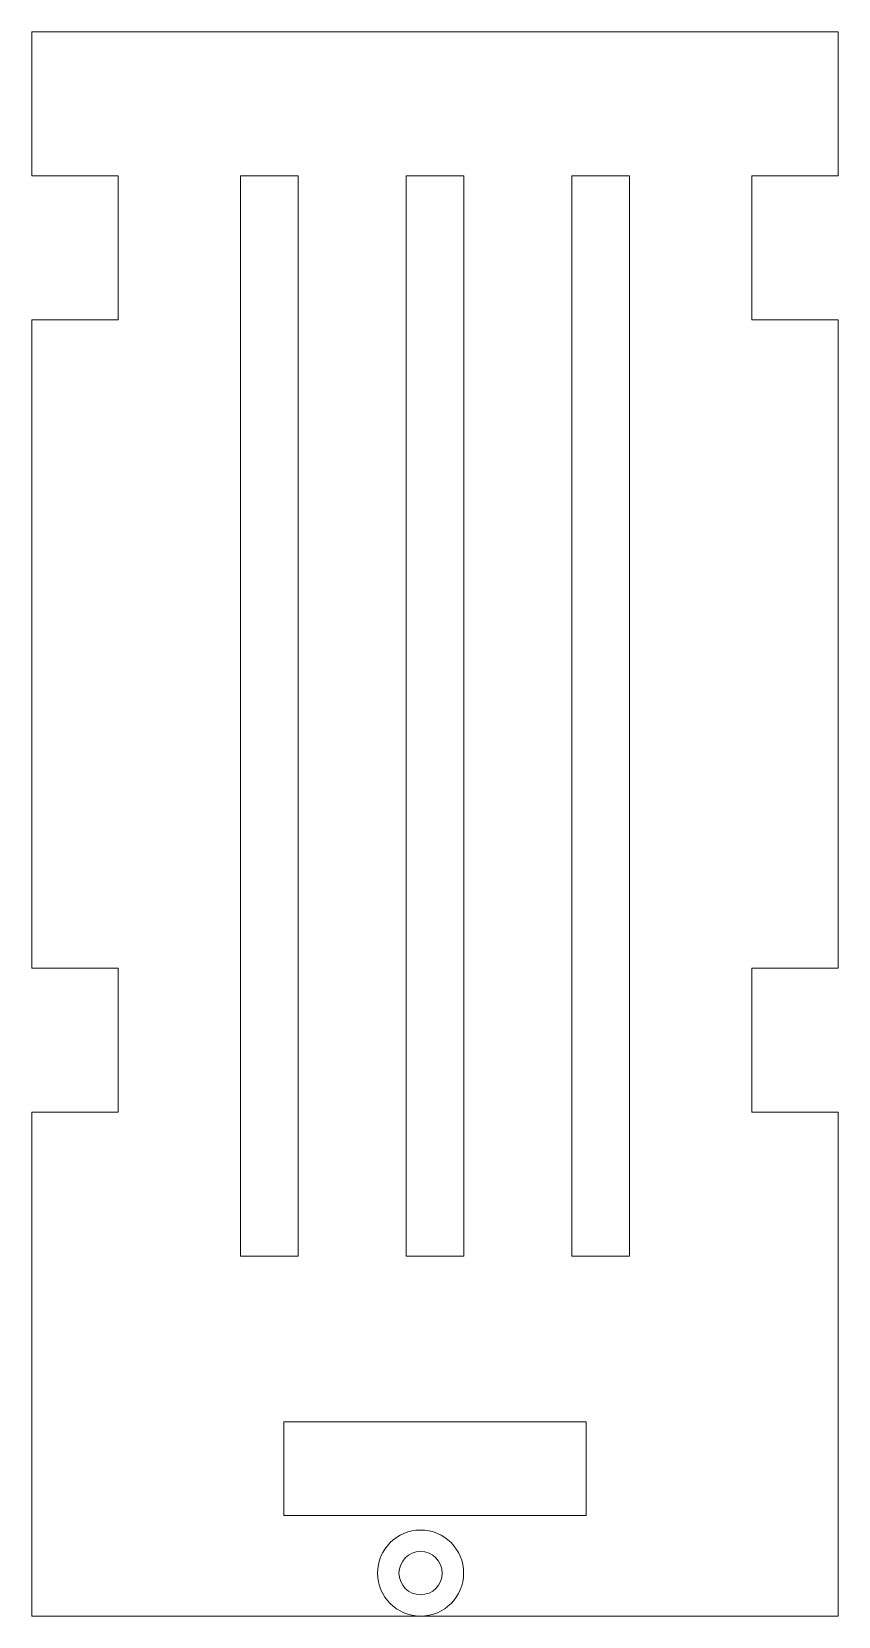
# Model space of a CAD drawing. Header units: millimetres. Extents: x -6 to 50, y 0 to 110.
import ezdxf

# ---------------------------------------------------------------- set-up
doc = ezdxf.new("R2010")
doc.units = ezdxf.units.MM

msp = doc.modelspace()

# ---------------------------------------------------------------- linework, layer by layer
at = {"color": 7, "linetype": 'Continuous', "lineweight": 15}
for p, q in [((-6, 110), (-6, 100)), ((50, 110), (-6, 110)), ((50, 100), (50, 110)), ((-6, 100), (0, 100)), ((0, 100), (0, 90)), ((8.5, 100), (8.5, 25)), ((12.5, 100), (8.5, 100)), ((12.5, 25), (12.5, 100)), ((20, 100), (20, 25)), ((24, 100), (20, 100)), ((24, 25), (24, 100)), ((35.5, 100), (31.5, 100)), ((31.5, 100), (31.5, 25)), ((35.5, 25), (35.5, 100)), ((44, 100), (50, 100)), ((44, 90), (44, 100)), ((-6, 90), (-6, 45)), ((0, 90), (-6, 90)), ((50, 90), (44, 90)), ((50, 45), (50, 90)), ((-6, 45), (0, 45)), ((0, 45), (0, 35)), ((44, 45), (50, 45)), ((44, 35), (44, 45)), ((-6, 35), (-6, 0)), ((0, 35), (-6, 35)), ((50, 35), (44, 35)), ((50, 0), (50, 35)), ((8.5, 25), (12.5, 25)), ((20, 25), (24, 25)), ((31.5, 25), (35.5, 25)), ((32.5, 13.5), (11.5, 13.5)), ((11.5, 13.5), (11.5, 7)), ((32.5, 7), (32.5, 13.5)), ((11.5, 7), (32.5, 7)), ((-6, 0), (50, 0))]:
    msp.add_line(p, q, dxfattribs=at)
for radius in [2.99, 1.5]:
    msp.add_circle((21, 3), radius, dxfattribs=at)

doc.saveas('drawing.dxf')
